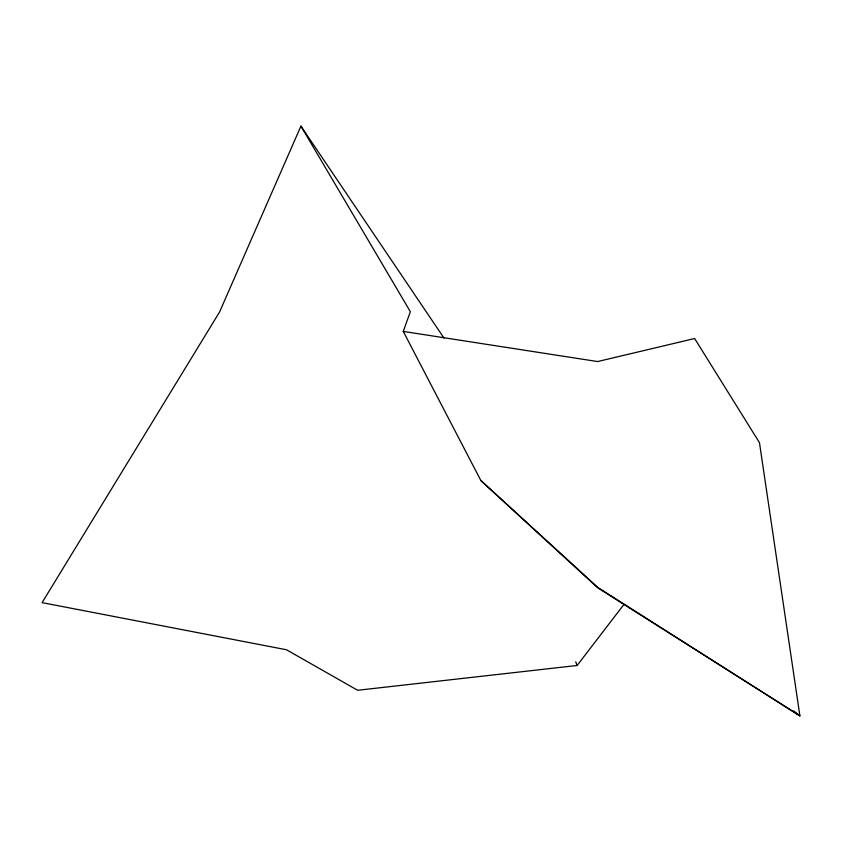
<?xml version="1.0" encoding="UTF-8"?>
<svg xmlns="http://www.w3.org/2000/svg" width="842" height="842" viewBox="0 0 842 842"><rect width="100%" height="100%" fill="white"/><g stroke="black" fill="none" stroke-linecap="round" stroke-linejoin="round"><path stroke-width="1.26" d="M403.265 331.411L597.588 361.555L694.639 338.526L759.463 442.66L799.9 715.879L597.778 587.863L480.919 480.624L403.265 331.411L410.349 311.677L300.92 126.121L219.573 311.993L42.1 602.63L286.48 649.761L357.661 690.282L577.117 665.475L623.817 604.619M793.753 710.943L799.9 715.879L597.757 587.379L480.919 480.624M300.92 126.121L443.955 338.021M575.749 661.78L577.117 665.475"/></g></svg>
